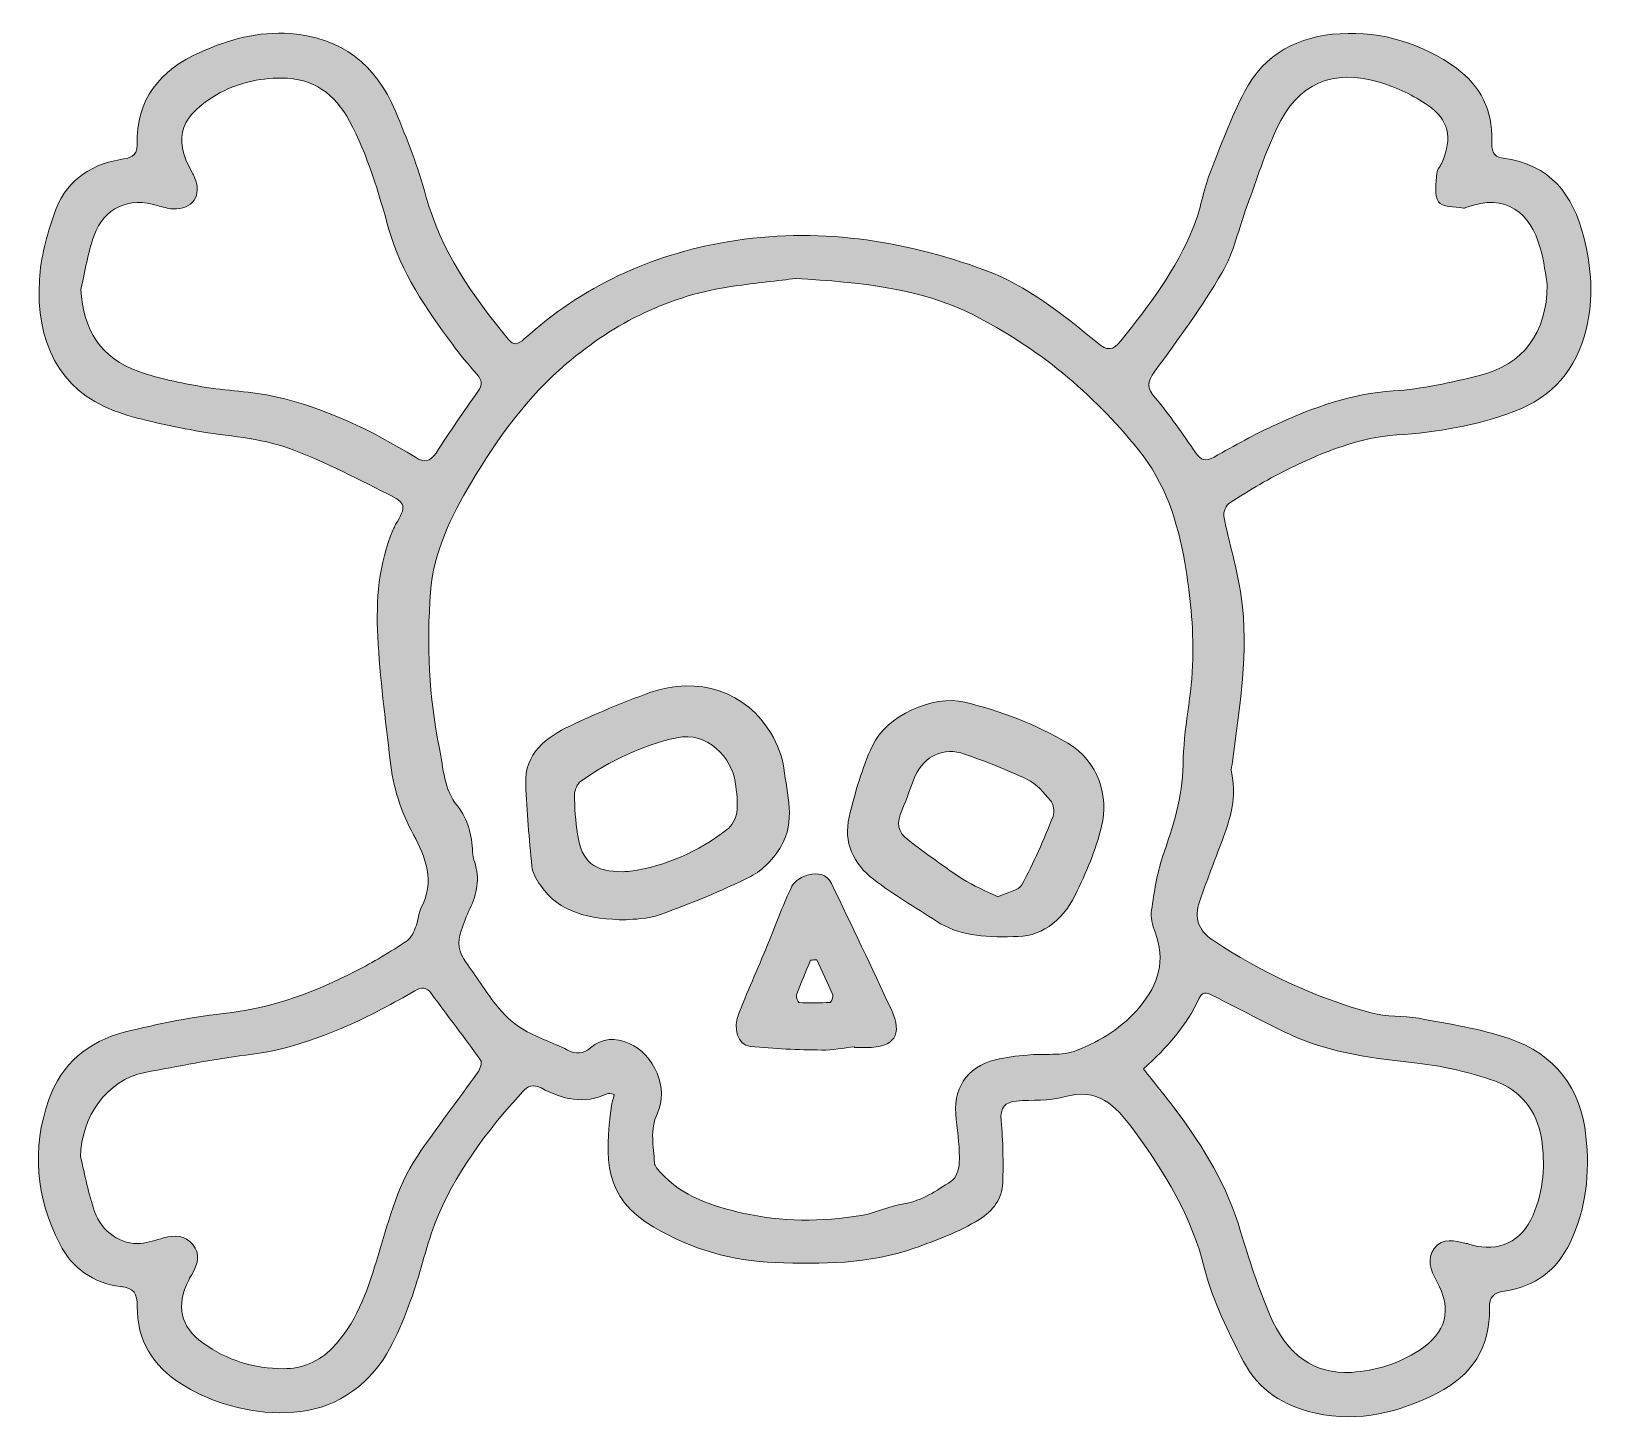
# Model space of a CAD drawing. Header units: inches. Extents: x 76 to 7891, y -2288 to 2748.
# Drawn here: x 1304 to 2334, y -1060 to -143 of the extents above; entities that cross this region are included whole.
import ezdxf

# ---------------------------------------------------------------- set-up
doc = ezdxf.new("R2010")
doc.units = ezdxf.units.IN
doc.header["$MEASUREMENT"] = 0
doc.layers.add('Layer 1', color=7, linetype='Continuous')

# ---------------------------------------------------------------- blocks, each defined once
blk = doc.blocks.new('block 35')
at = {"layer": 'Layer 1', "true_color": 0xbb357b}
h = blk.add_hatch(color=235, dxfattribs=at)
h.dxf.hatch_style = 2
edge = h.paths.add_edge_path()
edge.add_spline(control_points=[(1688, -843.4), (1685.6, -843.1), (1684.3, -842.6), (1683.4, -843), (1668.1, -850.2), (1653.7, -846.7), (1639.8, -839.2), (1634.7, -836.5), (1631, -837.9), (1627.4, -841.8), (1603.9, -868.1), (1582.3, -895.7), (1569.6, -929.1), (1563.4, -945.4), (1559.9, -962.8), (1553.8, -979.2), (1546.6, -998.6), (1538.9, -1018.2), (1523.2, -1032.8), (1503.3, -1051.3), (1478.9, -1055.5), (1452.9, -1052.2), (1435.1, -1049.9), (1418.3, -1044), (1402.9, -1034.4), (1383.7, -1022.5), (1373.4, -1005.5), (1373.6, -982.9), (1373.6, -974.8), (1371.6, -971), (1362.6, -970), (1344.6, -967.9), (1330.7, -957.9), (1322.5, -942), (1307, -911.5), (1303.7, -879.4), (1315.4, -846.8), (1323.7, -823.3), (1341.5, -808.5), (1365, -802.5), (1387.9, -796.6), (1411.2, -792.3), (1434.6, -789.6), (1464.3, -786.1), (1491.3, -775.7), (1517.4, -762.3), (1529.1, -756.4), (1540.4, -749.5), (1551.4, -742.3), (1554.3, -740.4), (1555.9, -736), (1557.4, -732.4), (1558.9, -728.7), (1558.8, -724.2), (1560.6, -720.7), (1570, -703.4), (1563.7, -686.9), (1555.7, -672.3), (1547.1, -656.7), (1542.2, -640.7), (1540.3, -623.5), (1537.2, -596.3), (1533.5, -569), (1532.1, -541.7), (1530.9, -517.8), (1532.7, -493.8), (1542.3, -471.2), (1542.8, -470.1), (1543.3, -469), (1543.9, -468), (1551.1, -455.8), (1551, -453.8), (1538.6, -447.7), (1516.1, -436.7), (1493.8, -424.5), (1470.2, -416.6), (1450.5, -410.1), (1428.9, -409.5), (1408.4, -405.4), (1391.5, -402), (1374.4, -398.9), (1358.3, -392.9), (1321.8, -379.3), (1306.7, -346.9), (1309.1, -306.7), (1310, -292.1), (1314, -277.3), (1318.8, -263.4), (1325.7, -242.9), (1341.1, -231), (1362.5, -227.4), (1368.2, -226.5), (1373.7, -225.7), (1373.5, -217.8), (1372.8, -187.7), (1388.6, -168.6), (1414.9, -156.8), (1433.8, -148.3), (1453.5, -142.9), (1474.4, -144.4), (1508.1, -146.8), (1530.9, -164.9), (1543.7, -195.5), (1551.4, -213.8), (1558.8, -232.4), (1563.9, -251.5), (1573.7, -287.9), (1594.7, -317.3), (1618, -345.7), (1621.8, -350.3), (1624.6, -349.3), (1628.7, -345.6), (1667, -311.2), (1711.5, -290.2), (1762.6, -281.6), (1821.3, -271.7), (1877.5, -280.3), (1932.3, -300.3), (1960.1, -310.6), (1983.5, -329.4), (2006.4, -348.2), (2012.9, -353.6), (2016.4, -353.5), (2021.8, -346.8), (2040.6, -323.6), (2058.6, -299.8), (2069.8, -271.8), (2074.3, -260.4), (2076.2, -248.1), (2080.5, -236.7), (2087.5, -218.4), (2094.5, -200.1), (2103.4, -182.7), (2116.3, -157.6), (2139.2, -146), (2166.4, -144.5), (2194.3, -142.9), (2220.4, -150.8), (2243.1, -167.3), (2258.9, -178.9), (2266.9, -195), (2266.4, -215), (2266.3, -220.4), (2266.3, -225.7), (2273.8, -226.6), (2304.7, -230.3), (2319.9, -250.7), (2327, -278.5), (2332.1, -298.5), (2333.5, -318.7), (2328.5, -339.3), (2321.9, -365.7), (2306.3, -383.9), (2280.9, -393.5), (2256.1, -402.9), (2230.1, -407.1), (2203.8, -408.9), (2178.6, -410.6), (2156, -420), (2133.9, -430.6), (2120, -437.2), (2106.7, -445.4), (2093.6, -453.6), (2091.3, -455), (2089.2, -459.8), (2089.7, -462.5), (2093.2, -480.2), (2098.7, -497.5), (2101.2, -515.3), (2106.3, -551.8), (2100, -588.1), (2095.5, -624.3), (2095.2, -626.6), (2094.3, -629), (2094.8, -631.2), (2099.4, -651), (2091.5, -668.5), (2084.8, -686.3), (2081.1, -696.3), (2077.1, -706.3), (2073.7, -716.5), (2070.1, -727.1), (2072.9, -735.3), (2082.2, -741.6), (2114.5, -763.3), (2149.5, -779.4), (2186.9, -789.8), (2196.9, -792.6), (2207.9, -791.4), (2218.2, -793.3), (2238.3, -797.1), (2258.7, -800.1), (2277.9, -806.7), (2307.9, -816.9), (2325, -839), (2328.4, -871), (2331.1, -895.4), (2328.5, -918.9), (2317.9, -941.2), (2309.2, -959.5), (2294.6, -970.2), (2274.7, -973.1), (2267.4, -974.2), (2264.6, -976.9), (2264.8, -984.3), (2265.4, -1010.1), (2253.2, -1028.7), (2230.7, -1040.1), (2205.5, -1053), (2179, -1059.8), (2150.3, -1053.5), (2129.3, -1048.9), (2112.4, -1038.3), (2102.7, -1019.4), (2092.7, -1000), (2082.6, -980), (2077.3, -959), (2068.5, -924), (2050.8, -894.5), (2029.7, -866.2), (2018.2, -850.7), (2006.6, -838.5), (1984.4, -845.1), (1974.6, -848), (1963.6, -846.8), (1953.1, -847.8), (1945.5, -848.5), (1942.1, -852.1), (1943, -860.7), (1944.2, -874.3), (1944.5, -888.1), (1944, -901.7), (1943.6, -912.2), (1937.7, -920.2), (1928.6, -925.8), (1915.1, -934.1), (1900.7, -939.5), (1885.7, -944.8), (1855.5, -955.4), (1824.9, -955.3), (1794, -954.2), (1765.7, -953.3), (1738.8, -945.5), (1714.1, -930.9), (1680.6, -911.1), (1681.7, -886.5), (1686.1, -851), (1686.3, -848.8), (1687.2, -846.6), (1688, -843.4)], knot_values=[0, 0, 0, 0, 1, 1, 1, 2, 2, 2, 3, 3, 3, 4, 4, 4, 5, 5, 5, 6, 6, 6, 7, 7, 7, 8, 8, 8, 9, 9, 9, 10, 10, 10, 11, 11, 11, 12, 12, 12, 13, 13, 13, 14, 14, 14, 15, 15, 15, 16, 16, 16, 17, 17, 17, 18, 18, 18, 19, 19, 19, 20, 20, 20, 21, 21, 21, 22, 22, 22, 23, 23, 23, 24, 24, 24, 25, 25, 25, 26, 26, 26, 27, 27, 27, 28, 28, 28, 29, 29, 29, 30, 30, 30, 31, 31, 31, 32, 32, 32, 33, 33, 33, 34, 34, 34, 35, 35, 35, 36, 36, 36, 37, 37, 37, 38, 38, 38, 39, 39, 39, 40, 40, 40, 41, 41, 41, 42, 42, 42, 43, 43, 43, 44, 44, 44, 45, 45, 45, 46, 46, 46, 47, 47, 47, 48, 48, 48, 49, 49, 49, 50, 50, 50, 51, 51, 51, 52, 52, 52, 53, 53, 53, 54, 54, 54, 55, 55, 55, 56, 56, 56, 57, 57, 57, 58, 58, 58, 59, 59, 59, 60, 60, 60, 61, 61, 61, 62, 62, 62, 63, 63, 63, 64, 64, 64, 65, 65, 65, 66, 66, 66, 67, 67, 67, 68, 68, 68, 69, 69, 69, 70, 70, 70, 71, 71, 71, 72, 72, 72, 73, 73, 73, 74, 74, 74, 75, 75, 75, 76, 76, 76, 77, 77, 77, 78, 78, 78, 79, 79, 79, 80, 80, 80, 81, 81, 81, 82, 82, 82, 83, 83, 83, 83], degree=3, periodic=1)
edge = h.paths.add_edge_path()
edge.add_spline(control_points=[(1807.7, -305.8), (1796.4, -307.2), (1781.4, -308.8), (1766.4, -310.9), (1724.7, -316.7), (1688.3, -334.9), (1656.6, -361.8), (1630.8, -383.7), (1611, -411.1), (1593.8, -440.1), (1580.4, -462.6), (1568.8, -486.3), (1566.9, -512.5), (1564.3, -546.9), (1565.8, -581.5), (1572.8, -615.5), (1575.4, -628.6), (1575.6, -642.4), (1584.6, -653.4), (1591.8, -662.2), (1594, -672.7), (1594.6, -683.7), (1594.7, -686), (1595.3, -688.3), (1596, -690.5), (1599.5, -701.2), (1597.6, -711.2), (1592.8, -721.1), (1590.5, -725.8), (1588.7, -730.8), (1587, -735.7), (1584.5, -743.1), (1585.3, -750), (1590.2, -756.4), (1596.9, -765.6), (1602.9, -775.4), (1610, -784.3), (1614.9, -790.3), (1620.5, -796.2), (1627, -800.1), (1636.5, -805.8), (1647.2, -809.2), (1657.2, -814.2), (1662.8, -817), (1667.2, -817.1), (1672.3, -812.8), (1679.9, -806.4), (1688.8, -805.7), (1697.8, -809.8), (1714.3, -817.2), (1724.2, -839.7), (1716.4, -855.9), (1711.1, -867), (1714.1, -877.6), (1714.4, -888.5), (1714.5, -890.7), (1716.8, -893), (1718.5, -894.9), (1732.9, -910.9), (1752.6, -917), (1772.4, -921.6), (1798.2, -927.5), (1824.6, -927.5), (1850.8, -923.2), (1860.3, -921.7), (1869.4, -916.9), (1878.9, -915.5), (1891, -913.6), (1900.3, -906.8), (1910, -900.7), (1913.1, -898.7), (1915.3, -892.9), (1915.4, -888.8), (1915.6, -879.2), (1914.7, -869.6), (1913.4, -860), (1910.7, -840.1), (1919.8, -825.5), (1939.3, -820.6), (1946.1, -818.9), (1953.1, -818.1), (1960.1, -817.5), (1971.1, -816.4), (1983.2, -818.4), (1993, -814.4), (2008.5, -808.2), (2023, -799.3), (2034.3, -785.8), (2046.9, -770.7), (2051.4, -755.2), (2044.4, -736.5), (2042.7, -731.9), (2041.4, -726.6), (2042.1, -722), (2043.8, -710.2), (2045.6, -698.1), (2049.4, -686.9), (2056.1, -667), (2062.7, -647.8), (2062.9, -626.1), (2063, -602.9), (2068.9, -579.7), (2069.3, -556.4), (2069.7, -535.3), (2067.7, -513.8), (2064, -492.9), (2059.4, -466.2), (2051.1, -440.5), (2033.4, -418.6), (2003.2, -381.1), (1966.7, -351), (1924.2, -329.6), (1889.4, -312.1), (1850.4, -308.3), (1807.7, -305.8)], knot_values=[0, 0, 0, 0, 1, 1, 1, 2, 2, 2, 3, 3, 3, 4, 4, 4, 5, 5, 5, 6, 6, 6, 7, 7, 7, 8, 8, 8, 9, 9, 9, 10, 10, 10, 11, 11, 11, 12, 12, 12, 13, 13, 13, 14, 14, 14, 15, 15, 15, 16, 16, 16, 17, 17, 17, 18, 18, 18, 19, 19, 19, 20, 20, 20, 21, 21, 21, 22, 22, 22, 23, 23, 23, 24, 24, 24, 25, 25, 25, 26, 26, 26, 27, 27, 27, 28, 28, 28, 29, 29, 29, 30, 30, 30, 31, 31, 31, 32, 32, 32, 33, 33, 33, 34, 34, 34, 35, 35, 35, 36, 36, 36, 37, 37, 37, 38, 38, 38, 38], degree=3, periodic=1)
edge = h.paths.add_edge_path()
edge.add_spline(control_points=[(1336.4, -313), (1337.9, -339.9), (1349.8, -358.5), (1374.6, -367.1), (1388, -371.8), (1402.2, -374.6), (1416.2, -377.1), (1432.3, -379.9), (1448.9, -380.1), (1464.8, -383.7), (1497.8, -391.2), (1528.1, -405.9), (1556.9, -423.6), (1562.8, -427.3), (1566.6, -426.7), (1570.5, -420.8), (1579.4, -407.1), (1588.7, -393.6), (1598.1, -380.3), (1601.3, -375.8), (1601, -372.7), (1597.4, -368.8), (1591.8, -362.5), (1586.4, -355.9), (1581.3, -349.1), (1564.1, -325.8), (1547.4, -301.8), (1539.5, -273.6), (1532.6, -249), (1525.6, -224.7), (1513.5, -202.1), (1503.9, -184.1), (1489.6, -173.8), (1468.8, -173.7), (1453.6, -173.7), (1438.9, -177.2), (1425.9, -184.7), (1403.8, -197.4), (1396, -212.5), (1409.9, -236), (1410.5, -237), (1411, -238.1), (1411.4, -239.2), (1416.5, -251.1), (1410.1, -260.5), (1397.1, -259.9), (1393.7, -259.7), (1390.2, -258.7), (1386.9, -257.7), (1368.5, -251.8), (1351.5, -259.2), (1345.1, -277.5), (1341.1, -289), (1339.2, -301.1), (1336.4, -313)], knot_values=[0, 0, 0, 0, 1, 1, 1, 2, 2, 2, 3, 3, 3, 4, 4, 4, 5, 5, 5, 6, 6, 6, 7, 7, 7, 8, 8, 8, 9, 9, 9, 10, 10, 10, 11, 11, 11, 12, 12, 12, 13, 13, 13, 14, 14, 14, 15, 15, 15, 16, 16, 16, 17, 17, 17, 18, 18, 18, 18], degree=3, periodic=1)
edge = h.paths.add_edge_path()
edge.add_spline(control_points=[(2302.9, -310.1), (2301.9, -304.4), (2300.9, -294.4), (2298.1, -285), (2291.7, -263.3), (2276.2, -248.7), (2249.3, -259.1), (2248.8, -259.3), (2248.1, -259.6), (2247.6, -259.5), (2241.9, -258.3), (2233.5, -258.8), (2231.2, -255.3), (2228.2, -250.7), (2229.8, -242.9), (2230.2, -236.6), (2230.3, -233.9), (2232.7, -231.4), (2233.9, -228.7), (2240.3, -213.2), (2238, -201.1), (2224.3, -191.7), (2214.8, -185.2), (2204, -180), (2193, -176.7), (2161.1, -167.2), (2138.6, -177.1), (2124.5, -207.1), (2116.8, -223.4), (2111.4, -240.8), (2105.1, -257.8), (2099.6, -272.5), (2096.4, -288.5), (2088.6, -301.9), (2075.4, -324.5), (2059.8, -345.7), (2044.3, -366.9), (2039.1, -373.9), (2038.9, -377.9), (2044.6, -384.6), (2054.2, -395.9), (2062.6, -408.3), (2071.1, -420.5), (2074.6, -425.7), (2077.6, -426.7), (2083.3, -423.5), (2096.8, -415.9), (2110.3, -408.3), (2124.4, -401.9), (2148.9, -390.7), (2173.9, -381.7), (2201.4, -379.9), (2220.5, -378.6), (2239.6, -374.4), (2258.2, -369.7), (2286.9, -362.5), (2302.7, -341.8), (2302.9, -310.1)], knot_values=[0, 0, 0, 0, 1, 1, 1, 2, 2, 2, 3, 3, 3, 4, 4, 4, 5, 5, 5, 6, 6, 6, 7, 7, 7, 8, 8, 8, 9, 9, 9, 10, 10, 10, 11, 11, 11, 12, 12, 12, 13, 13, 13, 14, 14, 14, 15, 15, 15, 16, 16, 16, 17, 17, 17, 18, 18, 18, 19, 19, 19, 19], degree=3, periodic=1)
edge = h.paths.add_edge_path()
edge.add_spline(control_points=[(1336.2, -884.5), (1339.2, -896.6), (1341.4, -909), (1345.5, -920.7), (1350.1, -934.1), (1363.4, -942.8), (1375.7, -941.6), (1380.9, -941.2), (1385.9, -939.4), (1391, -938), (1398.2, -936.1), (1405.2, -936.1), (1410.3, -942.4), (1415.2, -948.5), (1413.6, -955), (1410.1, -961.2), (1409.3, -962.8), (1408.3, -964.2), (1407.5, -965.8), (1399, -982.7), (1401.8, -996.4), (1417.1, -1007.4), (1432.7, -1018.6), (1450.7, -1024.2), (1469.8, -1024.2), (1482.1, -1024.3), (1493.3, -1019.5), (1502.1, -1010.6), (1517.8, -994.6), (1524.8, -973.9), (1531.3, -953.3), (1538.7, -929.6), (1544, -905.1), (1558.2, -884.2), (1570.9, -865.4), (1584.9, -847.3), (1598.1, -828.8), (1599.6, -826.7), (1601, -822.4), (1599.9, -820.9), (1589.4, -806.1), (1578.2, -791.9), (1567.6, -777.2), (1564.2, -772.6), (1561, -772.5), (1556.5, -775.2), (1549.5, -779.4), (1542.3, -783.3), (1535, -787.1), (1506.6, -801.9), (1477.4, -813.8), (1445.1, -817.6), (1422.8, -820.3), (1400.8, -825), (1378.7, -829), (1353.2, -833.8), (1336.6, -859), (1336.2, -884.5)], knot_values=[0, 0, 0, 0, 1, 1, 1, 2, 2, 2, 3, 3, 3, 4, 4, 4, 5, 5, 5, 6, 6, 6, 7, 7, 7, 8, 8, 8, 9, 9, 9, 10, 10, 10, 11, 11, 11, 12, 12, 12, 13, 13, 13, 14, 14, 14, 15, 15, 15, 16, 16, 16, 17, 17, 17, 18, 18, 18, 19, 19, 19, 19], degree=3, periodic=1)
edge = h.paths.add_edge_path()
edge.add_spline(control_points=[(2036.7, -826.5), (2044.2, -836), (2051.3, -844.9), (2058.2, -853.9), (2076.5, -878.3), (2092.3, -904.1), (2100.8, -933.8), (2106.2, -952.3), (2112.5, -970.6), (2119.9, -988.3), (2131.2, -1015.5), (2149.5, -1028), (2173.8, -1026.6), (2189.8, -1025.6), (2204.9, -1020.9), (2218.4, -1012.2), (2236.5, -1000.6), (2240.4, -985.1), (2229.9, -966.3), (2226, -959.2), (2223.4, -951.9), (2228.4, -945), (2233.9, -937.5), (2242, -940.1), (2249.5, -941.6), (2250.6, -941.8), (2251.7, -942.3), (2252.8, -942.6), (2271, -947.7), (2285.9, -940.5), (2293.5, -923), (2300.5, -906.6), (2301.8, -889.4), (2299, -872.2), (2296.1, -854.3), (2285.3, -840.6), (2268.2, -834.6), (2252.4, -829.1), (2235.6, -825), (2218.9, -823.1), (2189.5, -819.7), (2160.2, -816.6), (2133, -803.8), (2116.4, -796), (2100.2, -787.3), (2083.7, -779), (2080.1, -777.2), (2076.2, -774.2), (2073.5, -780), (2065.2, -798.1), (2052.4, -812.7), (2036.7, -826.5)], knot_values=[0, 0, 0, 0, 1, 1, 1, 2, 2, 2, 3, 3, 3, 4, 4, 4, 5, 5, 5, 6, 6, 6, 7, 7, 7, 8, 8, 8, 9, 9, 9, 10, 10, 10, 11, 11, 11, 12, 12, 12, 13, 13, 13, 14, 14, 14, 15, 15, 15, 16, 16, 16, 17, 17, 17, 17], degree=3, periodic=1)
h = blk.add_hatch(color=235, dxfattribs=at)
h.dxf.hatch_style = 2
edge = h.paths.add_edge_path()
edge.add_spline(control_points=[(1695.8, -728.5), (1671.1, -727.8), (1651.9, -724), (1639.3, -705.6), (1636.7, -701.9), (1634.2, -697.4), (1633.7, -693.1), (1631.9, -675.1), (1630.3, -657.1), (1629.6, -639.1), (1628.9, -618.6), (1643.1, -608.1), (1659.1, -600.5), (1676.1, -592.4), (1693.6, -585.2), (1711.4, -578.7), (1742.9, -567.2), (1775.4, -578.2), (1791.4, -605.7), (1795.5, -612.6), (1798.7, -620.7), (1799.7, -628.5), (1801.9, -645.7), (1807.6, -663.6), (1798, -679.9), (1793.3, -687.8), (1786, -695.7), (1777.9, -699.8), (1758.7, -709.5), (1738.6, -717.5), (1718.4, -724.9), (1710.1, -728), (1700.7, -727.8), (1695.8, -728.5)], knot_values=[0, 0, 0, 0, 1, 1, 1, 2, 2, 2, 3, 3, 3, 4, 4, 4, 5, 5, 5, 6, 6, 6, 7, 7, 7, 8, 8, 8, 9, 9, 9, 10, 10, 10, 11, 11, 11, 11], degree=3, periodic=1)
edge = h.paths.add_edge_path()
edge.add_spline(control_points=[(1694.2, -696.7), (1695.1, -696.6), (1696.8, -696.7), (1698.6, -696.4), (1722.1, -693), (1743.1, -683.4), (1762, -669.2), (1765.4, -666.7), (1768.2, -661.9), (1768.7, -657.8), (1769.6, -651.3), (1768.7, -644.4), (1767.7, -637.8), (1765.5, -621.9), (1749.4, -603.9), (1729.2, -608.4), (1706.1, -613.6), (1685.2, -623.5), (1666, -637), (1663.6, -638.7), (1661.8, -642.9), (1661.8, -645.9), (1661.8, -654.6), (1662.5, -663.4), (1663.8, -672), (1666.5, -690.3), (1674.5, -696.8), (1694.2, -696.7)], knot_values=[0, 0, 0, 0, 1, 1, 1, 2, 2, 2, 3, 3, 3, 4, 4, 4, 5, 5, 5, 6, 6, 6, 7, 7, 7, 8, 8, 8, 9, 9, 9, 9], degree=3, periodic=1)
h = blk.add_hatch(color=235, dxfattribs=at)
h.dxf.hatch_style = 2
edge = h.paths.add_edge_path()
edge.add_spline(control_points=[(1950.9, -739.5), (1930.9, -740), (1914.7, -738.7), (1900.3, -729.3), (1886.4, -720.2), (1872, -711.8), (1858.8, -701.7), (1845.7, -691.6), (1838.9, -677.3), (1842.8, -660.7), (1846.6, -644.7), (1851.3, -628.6), (1858.1, -613.7), (1867.2, -594.1), (1897.9, -579.9), (1919, -585), (1942.9, -590.8), (1965.7, -599.5), (1987, -612.1), (2007.5, -624.1), (2013.8, -647.3), (2009.2, -666.7), (2005.5, -682.4), (1998.9, -697.6), (1991.7, -712.1), (1983, -729.9), (1968.2, -740.2), (1950.9, -739.5)], knot_values=[0, 0, 0, 0, 1, 1, 1, 2, 2, 2, 3, 3, 3, 4, 4, 4, 5, 5, 5, 6, 6, 6, 7, 7, 7, 8, 8, 8, 9, 9, 9, 9], degree=3, periodic=1)
edge = h.paths.add_edge_path()
edge.add_spline(control_points=[(1940.7, -713.2), (1947.2, -710.1), (1954.5, -709.1), (1956.6, -705.3), (1964.5, -690.8), (1971, -675.6), (1977.2, -660.3), (1978.4, -657.4), (1977.5, -652.1), (1975.5, -649.7), (1971.1, -644.4), (1966.1, -638.8), (1960.1, -635.9), (1946.8, -629.4), (1932.8, -624.1), (1918.9, -619.2), (1905.2, -614.3), (1892.2, -620.4), (1886.4, -633.6), (1883.1, -641), (1880.9, -649), (1877.5, -656.3), (1873.9, -664.1), (1874.7, -670.7), (1881.6, -675.8), (1893.4, -684.6), (1905.3, -693.5), (1917.7, -701.6), (1924.7, -706.2), (1932.7, -709.2), (1940.7, -713.2)], knot_values=[0, 0, 0, 0, 1, 1, 1, 2, 2, 2, 3, 3, 3, 4, 4, 4, 5, 5, 5, 6, 6, 6, 7, 7, 7, 8, 8, 8, 9, 9, 9, 10, 10, 10, 10], degree=3, periodic=1)
h = blk.add_hatch(color=235, dxfattribs=at)
h.dxf.hatch_style = 2
edge = h.paths.add_edge_path()
edge.add_spline(control_points=[(1846.3, -812), (1839.1, -812.8), (1831.9, -814.4), (1824.7, -814.2), (1809.1, -814), (1793.4, -813.5), (1777.8, -811.8), (1769.1, -810.8), (1765.9, -800.3), (1770.3, -789.4), (1776.8, -773.5), (1783.7, -757.7), (1790.3, -741.8), (1795.2, -730), (1799.4, -717.8), (1805.1, -706.3), (1806.9, -702.7), (1812, -699.7), (1816.1, -698.7), (1821.7, -697.4), (1828.1, -697.9), (1831.2, -704.5), (1844.4, -732.2), (1857.7, -759.7), (1870.6, -787.6), (1878.3, -804.2), (1872.6, -812.5), (1854.3, -812.6), (1851.7, -812.6), (1849, -812.6), (1846.4, -812.6), (1846.4, -812.4), (1846.4, -812.2), (1846.3, -812)], knot_values=[0, 0, 0, 0, 1, 1, 1, 2, 2, 2, 3, 3, 3, 4, 4, 4, 5, 5, 5, 6, 6, 6, 7, 7, 7, 8, 8, 8, 9, 9, 9, 10, 10, 10, 11, 11, 11, 11], degree=3, periodic=1)
edge = h.paths.add_edge_path()
edge.add_spline(control_points=[(1821.4, -754.7), (1820, -754.8), (1818.7, -754.9), (1817.4, -755), (1814.2, -762.6), (1810.9, -770.2), (1808.1, -777.9), (1807.6, -779.3), (1809.1, -782.9), (1809.7, -782.9), (1816.6, -783.2), (1823.5, -783.2), (1830.3, -782.8), (1831, -782.7), (1832.6, -779.1), (1832, -777.8), (1828.8, -770), (1825, -762.3), (1821.4, -754.7)], knot_values=[0, 0, 0, 0, 1, 1, 1, 2, 2, 2, 3, 3, 3, 4, 4, 4, 5, 5, 5, 6, 6, 6, 6], degree=3, periodic=1)
at = {"layer": 'Layer 1', "lineweight": 0}
for points, knots in [([(1688, -843.4), (1685.6, -843.1), (1684.3, -842.6), (1683.4, -843), (1668.1, -850.2), (1653.7, -846.7), (1639.8, -839.2), (1634.7, -836.5), (1631, -837.9), (1627.4, -841.8), (1603.9, -868.1), (1582.3, -895.7), (1569.6, -929.1), (1563.4, -945.4), (1559.9, -962.8), (1553.8, -979.2), (1546.6, -998.6), (1538.9, -1018.2), (1523.2, -1032.8), (1503.3, -1051.3), (1478.9, -1055.5), (1452.9, -1052.2), (1435.1, -1049.9), (1418.3, -1044), (1402.9, -1034.4), (1383.7, -1022.5), (1373.4, -1005.5), (1373.6, -982.9), (1373.6, -974.8), (1371.6, -971), (1362.6, -970), (1344.6, -967.9), (1330.7, -957.9), (1322.5, -942), (1307, -911.5), (1303.7, -879.4), (1315.4, -846.8), (1323.7, -823.3), (1341.5, -808.5), (1365, -802.5), (1387.9, -796.6), (1411.2, -792.3), (1434.6, -789.6), (1464.3, -786.1), (1491.3, -775.7), (1517.4, -762.3), (1529.1, -756.4), (1540.4, -749.5), (1551.4, -742.3), (1554.3, -740.4), (1555.9, -736), (1557.4, -732.4), (1558.9, -728.7), (1558.8, -724.2), (1560.6, -720.7), (1570, -703.4), (1563.7, -686.9), (1555.7, -672.3), (1547.1, -656.7), (1542.2, -640.7), (1540.3, -623.5), (1537.2, -596.3), (1533.5, -569), (1532.1, -541.7), (1530.9, -517.8), (1532.7, -493.8), (1542.3, -471.2), (1542.8, -470.1), (1543.3, -469), (1543.9, -468), (1551.1, -455.8), (1551, -453.8), (1538.6, -447.7), (1516.1, -436.7), (1493.8, -424.5), (1470.2, -416.6), (1450.5, -410.1), (1428.9, -409.5), (1408.4, -405.4), (1391.5, -402), (1374.4, -398.9), (1358.3, -392.9), (1321.8, -379.3), (1306.7, -346.9), (1309.1, -306.7), (1310, -292.1), (1314, -277.3), (1318.8, -263.4), (1325.7, -242.9), (1341.1, -231), (1362.5, -227.4), (1368.2, -226.5), (1373.7, -225.7), (1373.5, -217.8), (1372.8, -187.7), (1388.6, -168.6), (1414.9, -156.8), (1433.8, -148.3), (1453.5, -142.9), (1474.4, -144.4), (1508.1, -146.8), (1530.9, -164.9), (1543.7, -195.5), (1551.4, -213.8), (1558.8, -232.4), (1563.9, -251.5), (1573.7, -287.9), (1594.7, -317.3), (1618, -345.7), (1621.8, -350.3), (1624.6, -349.3), (1628.7, -345.6), (1667, -311.2), (1711.5, -290.2), (1762.6, -281.6), (1821.3, -271.7), (1877.5, -280.3), (1932.3, -300.3), (1960.1, -310.6), (1983.5, -329.4), (2006.4, -348.2), (2012.9, -353.6), (2016.4, -353.5), (2021.8, -346.8), (2040.6, -323.6), (2058.6, -299.8), (2069.8, -271.8), (2074.3, -260.4), (2076.2, -248.1), (2080.5, -236.7), (2087.5, -218.4), (2094.5, -200.1), (2103.4, -182.7), (2116.3, -157.6), (2139.2, -146), (2166.4, -144.5), (2194.3, -142.9), (2220.4, -150.8), (2243.1, -167.3), (2258.9, -178.9), (2266.9, -195), (2266.4, -215), (2266.3, -220.4), (2266.3, -225.7), (2273.8, -226.6), (2304.7, -230.3), (2319.9, -250.7), (2327, -278.5), (2332.1, -298.5), (2333.5, -318.7), (2328.5, -339.3), (2321.9, -365.7), (2306.3, -383.9), (2280.9, -393.5), (2256.1, -402.9), (2230.1, -407.1), (2203.8, -408.9), (2178.6, -410.6), (2156, -420), (2133.9, -430.6), (2120, -437.2), (2106.7, -445.4), (2093.6, -453.6), (2091.3, -455), (2089.2, -459.8), (2089.7, -462.5), (2093.2, -480.2), (2098.7, -497.5), (2101.2, -515.3), (2106.3, -551.8), (2100, -588.1), (2095.5, -624.3), (2095.2, -626.6), (2094.3, -629), (2094.8, -631.2), (2099.4, -651), (2091.5, -668.5), (2084.8, -686.3), (2081.1, -696.3), (2077.1, -706.3), (2073.7, -716.5), (2070.1, -727.1), (2072.9, -735.3), (2082.2, -741.6), (2114.5, -763.3), (2149.5, -779.4), (2186.9, -789.8), (2196.9, -792.6), (2207.9, -791.4), (2218.2, -793.3), (2238.3, -797.1), (2258.7, -800.1), (2277.9, -806.7), (2307.9, -816.9), (2325, -839), (2328.4, -871), (2331.1, -895.4), (2328.5, -918.9), (2317.9, -941.2), (2309.2, -959.5), (2294.6, -970.2), (2274.7, -973.1), (2267.4, -974.2), (2264.6, -976.9), (2264.8, -984.3), (2265.4, -1010.1), (2253.2, -1028.7), (2230.7, -1040.1), (2205.5, -1053), (2179, -1059.8), (2150.3, -1053.5), (2129.3, -1048.9), (2112.4, -1038.3), (2102.7, -1019.4), (2092.7, -1000), (2082.6, -980), (2077.3, -959), (2068.5, -924), (2050.8, -894.5), (2029.7, -866.2), (2018.2, -850.7), (2006.6, -838.5), (1984.4, -845.1), (1974.6, -848), (1963.6, -846.8), (1953.1, -847.8), (1945.5, -848.5), (1942.1, -852.1), (1943, -860.7), (1944.2, -874.3), (1944.5, -888.1), (1944, -901.7), (1943.6, -912.2), (1937.7, -920.2), (1928.6, -925.8), (1915.1, -934.1), (1900.7, -939.5), (1885.7, -944.8), (1855.5, -955.4), (1824.9, -955.3), (1794, -954.2), (1765.7, -953.3), (1738.8, -945.5), (1714.1, -930.9), (1680.6, -911.1), (1681.7, -886.5), (1686.1, -851), (1686.3, -848.8), (1687.2, -846.6), (1688, -843.4)], [0, 0, 0, 0, 1, 1, 1, 2, 2, 2, 3, 3, 3, 4, 4, 4, 5, 5, 5, 6, 6, 6, 7, 7, 7, 8, 8, 8, 9, 9, 9, 10, 10, 10, 11, 11, 11, 12, 12, 12, 13, 13, 13, 14, 14, 14, 15, 15, 15, 16, 16, 16, 17, 17, 17, 18, 18, 18, 19, 19, 19, 20, 20, 20, 21, 21, 21, 22, 22, 22, 23, 23, 23, 24, 24, 24, 25, 25, 25, 26, 26, 26, 27, 27, 27, 28, 28, 28, 29, 29, 29, 30, 30, 30, 31, 31, 31, 32, 32, 32, 33, 33, 33, 34, 34, 34, 35, 35, 35, 36, 36, 36, 37, 37, 37, 38, 38, 38, 39, 39, 39, 40, 40, 40, 41, 41, 41, 42, 42, 42, 43, 43, 43, 44, 44, 44, 45, 45, 45, 46, 46, 46, 47, 47, 47, 48, 48, 48, 49, 49, 49, 50, 50, 50, 51, 51, 51, 52, 52, 52, 53, 53, 53, 54, 54, 54, 55, 55, 55, 56, 56, 56, 57, 57, 57, 58, 58, 58, 59, 59, 59, 60, 60, 60, 61, 61, 61, 62, 62, 62, 63, 63, 63, 64, 64, 64, 65, 65, 65, 66, 66, 66, 67, 67, 67, 68, 68, 68, 69, 69, 69, 70, 70, 70, 71, 71, 71, 72, 72, 72, 73, 73, 73, 74, 74, 74, 75, 75, 75, 76, 76, 76, 77, 77, 77, 78, 78, 78, 79, 79, 79, 80, 80, 80, 81, 81, 81, 82, 82, 82, 83, 83, 83, 83]), ([(1336.4, -313), (1337.9, -339.9), (1349.8, -358.5), (1374.6, -367.1), (1388, -371.8), (1402.2, -374.6), (1416.2, -377.1), (1432.3, -379.9), (1448.9, -380.1), (1464.8, -383.7), (1497.8, -391.2), (1528.1, -405.9), (1556.9, -423.6), (1562.8, -427.3), (1566.6, -426.7), (1570.5, -420.8), (1579.4, -407.1), (1588.7, -393.6), (1598.1, -380.3), (1601.3, -375.8), (1601, -372.7), (1597.4, -368.8), (1591.8, -362.5), (1586.4, -355.9), (1581.3, -349.1), (1564.1, -325.8), (1547.4, -301.8), (1539.5, -273.6), (1532.6, -249), (1525.6, -224.7), (1513.5, -202.1), (1503.9, -184.1), (1489.6, -173.8), (1468.8, -173.7), (1453.6, -173.7), (1438.9, -177.2), (1425.9, -184.7), (1403.8, -197.4), (1396, -212.5), (1409.9, -236), (1410.5, -237), (1411, -238.1), (1411.4, -239.2), (1416.5, -251.1), (1410.1, -260.5), (1397.1, -259.9), (1393.7, -259.7), (1390.2, -258.7), (1386.9, -257.7), (1368.5, -251.8), (1351.5, -259.2), (1345.1, -277.5), (1341.1, -289), (1339.2, -301.1), (1336.4, -313)], [0, 0, 0, 0, 1, 1, 1, 2, 2, 2, 3, 3, 3, 4, 4, 4, 5, 5, 5, 6, 6, 6, 7, 7, 7, 8, 8, 8, 9, 9, 9, 10, 10, 10, 11, 11, 11, 12, 12, 12, 13, 13, 13, 14, 14, 14, 15, 15, 15, 16, 16, 16, 17, 17, 17, 18, 18, 18, 18]), ([(2302.9, -310.1), (2301.9, -304.4), (2300.9, -294.4), (2298.1, -285), (2291.7, -263.3), (2276.2, -248.7), (2249.3, -259.1), (2248.8, -259.3), (2248.1, -259.6), (2247.6, -259.5), (2241.9, -258.3), (2233.5, -258.8), (2231.2, -255.3), (2228.2, -250.7), (2229.8, -242.9), (2230.2, -236.6), (2230.3, -233.9), (2232.7, -231.4), (2233.9, -228.7), (2240.3, -213.2), (2238, -201.1), (2224.3, -191.7), (2214.8, -185.2), (2204, -180), (2193, -176.7), (2161.1, -167.2), (2138.6, -177.1), (2124.5, -207.1), (2116.8, -223.4), (2111.4, -240.8), (2105.1, -257.8), (2099.6, -272.5), (2096.4, -288.5), (2088.6, -301.9), (2075.4, -324.5), (2059.8, -345.7), (2044.3, -366.9), (2039.1, -373.9), (2038.9, -377.9), (2044.6, -384.6), (2054.2, -395.9), (2062.6, -408.3), (2071.1, -420.5), (2074.6, -425.7), (2077.6, -426.7), (2083.3, -423.5), (2096.8, -415.9), (2110.3, -408.3), (2124.4, -401.9), (2148.9, -390.7), (2173.9, -381.7), (2201.4, -379.9), (2220.5, -378.6), (2239.6, -374.4), (2258.2, -369.7), (2286.9, -362.5), (2302.7, -341.8), (2302.9, -310.1)], [0, 0, 0, 0, 1, 1, 1, 2, 2, 2, 3, 3, 3, 4, 4, 4, 5, 5, 5, 6, 6, 6, 7, 7, 7, 8, 8, 8, 9, 9, 9, 10, 10, 10, 11, 11, 11, 12, 12, 12, 13, 13, 13, 14, 14, 14, 15, 15, 15, 16, 16, 16, 17, 17, 17, 18, 18, 18, 19, 19, 19, 19]), ([(1807.7, -305.8), (1796.4, -307.2), (1781.4, -308.8), (1766.4, -310.9), (1724.7, -316.7), (1688.3, -334.9), (1656.6, -361.8), (1630.8, -383.7), (1611, -411.1), (1593.8, -440.1), (1580.4, -462.6), (1568.8, -486.3), (1566.9, -512.5), (1564.3, -546.9), (1565.8, -581.5), (1572.8, -615.5), (1575.4, -628.6), (1575.6, -642.4), (1584.6, -653.4), (1591.8, -662.2), (1594, -672.7), (1594.6, -683.7), (1594.7, -686), (1595.3, -688.3), (1596, -690.5), (1599.5, -701.2), (1597.6, -711.2), (1592.8, -721.1), (1590.5, -725.8), (1588.7, -730.8), (1587, -735.7), (1584.5, -743.1), (1585.3, -750), (1590.2, -756.4), (1596.9, -765.6), (1602.9, -775.4), (1610, -784.3), (1614.9, -790.3), (1620.5, -796.2), (1627, -800.1), (1636.5, -805.8), (1647.2, -809.2), (1657.2, -814.2), (1662.8, -817), (1667.2, -817.1), (1672.3, -812.8), (1679.9, -806.4), (1688.8, -805.7), (1697.8, -809.8), (1714.3, -817.2), (1724.2, -839.7), (1716.4, -855.9), (1711.1, -867), (1714.1, -877.6), (1714.4, -888.5), (1714.5, -890.7), (1716.8, -893), (1718.5, -894.9), (1732.9, -910.9), (1752.6, -917), (1772.4, -921.6), (1798.2, -927.5), (1824.6, -927.5), (1850.8, -923.2), (1860.3, -921.7), (1869.4, -916.9), (1878.9, -915.5), (1891, -913.6), (1900.3, -906.8), (1910, -900.7), (1913.1, -898.7), (1915.3, -892.9), (1915.4, -888.8), (1915.6, -879.2), (1914.7, -869.6), (1913.4, -860), (1910.7, -840.1), (1919.8, -825.5), (1939.3, -820.6), (1946.1, -818.9), (1953.1, -818.1), (1960.1, -817.5), (1971.1, -816.4), (1983.2, -818.4), (1993, -814.4), (2008.5, -808.2), (2023, -799.3), (2034.3, -785.8), (2046.9, -770.7), (2051.4, -755.2), (2044.4, -736.5), (2042.7, -731.9), (2041.4, -726.6), (2042.1, -722), (2043.8, -710.2), (2045.6, -698.1), (2049.4, -686.9), (2056.1, -667), (2062.7, -647.8), (2062.9, -626.1), (2063, -602.9), (2068.9, -579.7), (2069.3, -556.4), (2069.7, -535.3), (2067.7, -513.8), (2064, -492.9), (2059.4, -466.2), (2051.1, -440.5), (2033.4, -418.6), (2003.2, -381.1), (1966.7, -351), (1924.2, -329.6), (1889.4, -312.1), (1850.4, -308.3), (1807.7, -305.8)], [0, 0, 0, 0, 1, 1, 1, 2, 2, 2, 3, 3, 3, 4, 4, 4, 5, 5, 5, 6, 6, 6, 7, 7, 7, 8, 8, 8, 9, 9, 9, 10, 10, 10, 11, 11, 11, 12, 12, 12, 13, 13, 13, 14, 14, 14, 15, 15, 15, 16, 16, 16, 17, 17, 17, 18, 18, 18, 19, 19, 19, 20, 20, 20, 21, 21, 21, 22, 22, 22, 23, 23, 23, 24, 24, 24, 25, 25, 25, 26, 26, 26, 27, 27, 27, 28, 28, 28, 29, 29, 29, 30, 30, 30, 31, 31, 31, 32, 32, 32, 33, 33, 33, 34, 34, 34, 35, 35, 35, 36, 36, 36, 37, 37, 37, 38, 38, 38, 38]), ([(1695.8, -728.5), (1671.1, -727.8), (1651.9, -724), (1639.3, -705.6), (1636.7, -701.9), (1634.2, -697.4), (1633.7, -693.1), (1631.9, -675.1), (1630.3, -657.1), (1629.6, -639.1), (1628.9, -618.6), (1643.1, -608.1), (1659.1, -600.5), (1676.1, -592.4), (1693.6, -585.2), (1711.4, -578.7), (1742.9, -567.2), (1775.4, -578.2), (1791.4, -605.7), (1795.5, -612.6), (1798.7, -620.7), (1799.7, -628.5), (1801.9, -645.7), (1807.6, -663.6), (1798, -679.9), (1793.3, -687.8), (1786, -695.7), (1777.9, -699.8), (1758.7, -709.5), (1738.6, -717.5), (1718.4, -724.9), (1710.1, -728), (1700.7, -727.8), (1695.8, -728.5)], [0, 0, 0, 0, 1, 1, 1, 2, 2, 2, 3, 3, 3, 4, 4, 4, 5, 5, 5, 6, 6, 6, 7, 7, 7, 8, 8, 8, 9, 9, 9, 10, 10, 10, 11, 11, 11, 11]), ([(1950.9, -739.5), (1930.9, -740), (1914.7, -738.7), (1900.3, -729.3), (1886.4, -720.2), (1872, -711.8), (1858.8, -701.7), (1845.7, -691.6), (1838.9, -677.3), (1842.8, -660.7), (1846.6, -644.7), (1851.3, -628.6), (1858.1, -613.7), (1867.2, -594.1), (1897.9, -579.9), (1919, -585), (1942.9, -590.8), (1965.7, -599.5), (1987, -612.1), (2007.5, -624.1), (2013.8, -647.3), (2009.2, -666.7), (2005.5, -682.4), (1998.9, -697.6), (1991.7, -712.1), (1983, -729.9), (1968.2, -740.2), (1950.9, -739.5)], [0, 0, 0, 0, 1, 1, 1, 2, 2, 2, 3, 3, 3, 4, 4, 4, 5, 5, 5, 6, 6, 6, 7, 7, 7, 8, 8, 8, 9, 9, 9, 9]), ([(1694.2, -696.7), (1695.1, -696.6), (1696.8, -696.7), (1698.6, -696.4), (1722.1, -693), (1743.1, -683.4), (1762, -669.2), (1765.4, -666.7), (1768.2, -661.9), (1768.7, -657.8), (1769.6, -651.3), (1768.7, -644.4), (1767.7, -637.8), (1765.5, -621.9), (1749.4, -603.9), (1729.2, -608.4), (1706.1, -613.6), (1685.2, -623.5), (1666, -637), (1663.6, -638.7), (1661.8, -642.9), (1661.8, -645.9), (1661.8, -654.6), (1662.5, -663.4), (1663.8, -672), (1666.5, -690.3), (1674.5, -696.8), (1694.2, -696.7)], [0, 0, 0, 0, 1, 1, 1, 2, 2, 2, 3, 3, 3, 4, 4, 4, 5, 5, 5, 6, 6, 6, 7, 7, 7, 8, 8, 8, 9, 9, 9, 9]), ([(1940.7, -713.2), (1947.2, -710.1), (1954.5, -709.1), (1956.6, -705.3), (1964.5, -690.8), (1971, -675.6), (1977.2, -660.3), (1978.4, -657.4), (1977.5, -652.1), (1975.5, -649.7), (1971.1, -644.4), (1966.1, -638.8), (1960.1, -635.9), (1946.8, -629.4), (1932.8, -624.1), (1918.9, -619.2), (1905.2, -614.3), (1892.2, -620.4), (1886.4, -633.6), (1883.1, -641), (1880.9, -649), (1877.5, -656.3), (1873.9, -664.1), (1874.7, -670.7), (1881.6, -675.8), (1893.4, -684.6), (1905.3, -693.5), (1917.7, -701.6), (1924.7, -706.2), (1932.7, -709.2), (1940.7, -713.2)], [0, 0, 0, 0, 1, 1, 1, 2, 2, 2, 3, 3, 3, 4, 4, 4, 5, 5, 5, 6, 6, 6, 7, 7, 7, 8, 8, 8, 9, 9, 9, 10, 10, 10, 10]), ([(1846.3, -812), (1839.1, -812.8), (1831.9, -814.4), (1824.7, -814.2), (1809.1, -814), (1793.4, -813.5), (1777.8, -811.8), (1769.1, -810.8), (1765.9, -800.3), (1770.3, -789.4), (1776.8, -773.5), (1783.7, -757.7), (1790.3, -741.8), (1795.2, -730), (1799.4, -717.8), (1805.1, -706.3), (1806.9, -702.7), (1812, -699.7), (1816.1, -698.7), (1821.7, -697.4), (1828.1, -697.9), (1831.2, -704.5), (1844.4, -732.2), (1857.7, -759.7), (1870.6, -787.6), (1878.3, -804.2), (1872.6, -812.5), (1854.3, -812.6), (1851.7, -812.6), (1849, -812.6), (1846.4, -812.6), (1846.4, -812.4), (1846.4, -812.2), (1846.3, -812)], [0, 0, 0, 0, 1, 1, 1, 2, 2, 2, 3, 3, 3, 4, 4, 4, 5, 5, 5, 6, 6, 6, 7, 7, 7, 8, 8, 8, 9, 9, 9, 10, 10, 10, 11, 11, 11, 11]), ([(1821.4, -754.7), (1820, -754.8), (1818.7, -754.9), (1817.4, -755), (1814.2, -762.6), (1810.9, -770.2), (1808.1, -777.9), (1807.6, -779.3), (1809.1, -782.9), (1809.7, -782.9), (1816.6, -783.2), (1823.5, -783.2), (1830.3, -782.8), (1831, -782.7), (1832.6, -779.1), (1832, -777.8), (1828.8, -770), (1825, -762.3), (1821.4, -754.7)], [0, 0, 0, 0, 1, 1, 1, 2, 2, 2, 3, 3, 3, 4, 4, 4, 5, 5, 5, 6, 6, 6, 6]), ([(1336.2, -884.5), (1339.2, -896.6), (1341.4, -909), (1345.5, -920.7), (1350.1, -934.1), (1363.4, -942.8), (1375.7, -941.6), (1380.9, -941.2), (1385.9, -939.4), (1391, -938), (1398.2, -936.1), (1405.2, -936.1), (1410.3, -942.4), (1415.2, -948.5), (1413.6, -955), (1410.1, -961.2), (1409.3, -962.8), (1408.3, -964.2), (1407.5, -965.8), (1399, -982.7), (1401.8, -996.4), (1417.1, -1007.4), (1432.7, -1018.6), (1450.7, -1024.2), (1469.8, -1024.2), (1482.1, -1024.3), (1493.3, -1019.5), (1502.1, -1010.6), (1517.8, -994.6), (1524.8, -973.9), (1531.3, -953.3), (1538.7, -929.6), (1544, -905.1), (1558.2, -884.2), (1570.9, -865.4), (1584.9, -847.3), (1598.1, -828.8), (1599.6, -826.7), (1601, -822.4), (1599.9, -820.9), (1589.4, -806.1), (1578.2, -791.9), (1567.6, -777.2), (1564.2, -772.6), (1561, -772.5), (1556.5, -775.2), (1549.5, -779.4), (1542.3, -783.3), (1535, -787.1), (1506.6, -801.9), (1477.4, -813.8), (1445.1, -817.6), (1422.8, -820.3), (1400.8, -825), (1378.7, -829), (1353.2, -833.8), (1336.6, -859), (1336.2, -884.5)], [0, 0, 0, 0, 1, 1, 1, 2, 2, 2, 3, 3, 3, 4, 4, 4, 5, 5, 5, 6, 6, 6, 7, 7, 7, 8, 8, 8, 9, 9, 9, 10, 10, 10, 11, 11, 11, 12, 12, 12, 13, 13, 13, 14, 14, 14, 15, 15, 15, 16, 16, 16, 17, 17, 17, 18, 18, 18, 19, 19, 19, 19]), ([(2036.7, -826.5), (2044.2, -836), (2051.3, -844.9), (2058.2, -853.9), (2076.5, -878.3), (2092.3, -904.1), (2100.8, -933.8), (2106.2, -952.3), (2112.5, -970.6), (2119.9, -988.3), (2131.2, -1015.5), (2149.5, -1028), (2173.8, -1026.6), (2189.8, -1025.6), (2204.9, -1020.9), (2218.4, -1012.2), (2236.5, -1000.6), (2240.4, -985.1), (2229.9, -966.3), (2226, -959.2), (2223.4, -951.9), (2228.4, -945), (2233.9, -937.5), (2242, -940.1), (2249.5, -941.6), (2250.6, -941.8), (2251.7, -942.3), (2252.8, -942.6), (2271, -947.7), (2285.9, -940.5), (2293.5, -923), (2300.5, -906.6), (2301.8, -889.4), (2299, -872.2), (2296.1, -854.3), (2285.3, -840.6), (2268.2, -834.6), (2252.4, -829.1), (2235.6, -825), (2218.9, -823.1), (2189.5, -819.7), (2160.2, -816.6), (2133, -803.8), (2116.4, -796), (2100.2, -787.3), (2083.7, -779), (2080.1, -777.2), (2076.2, -774.2), (2073.5, -780), (2065.2, -798.1), (2052.4, -812.7), (2036.7, -826.5)], [0, 0, 0, 0, 1, 1, 1, 2, 2, 2, 3, 3, 3, 4, 4, 4, 5, 5, 5, 6, 6, 6, 7, 7, 7, 8, 8, 8, 9, 9, 9, 10, 10, 10, 11, 11, 11, 12, 12, 12, 13, 13, 13, 14, 14, 14, 15, 15, 15, 16, 16, 16, 17, 17, 17, 17])]:
    blk.add_open_spline(points, degree=3, knots=knots, dxfattribs=at)

msp = doc.modelspace()

# ---------------------------------------------------------------- block references
at = {"layer": 'Layer 1'}
msp.add_blockref('block 35', (0, 0), dxfattribs=at)

doc.saveas('drawing.dxf')
